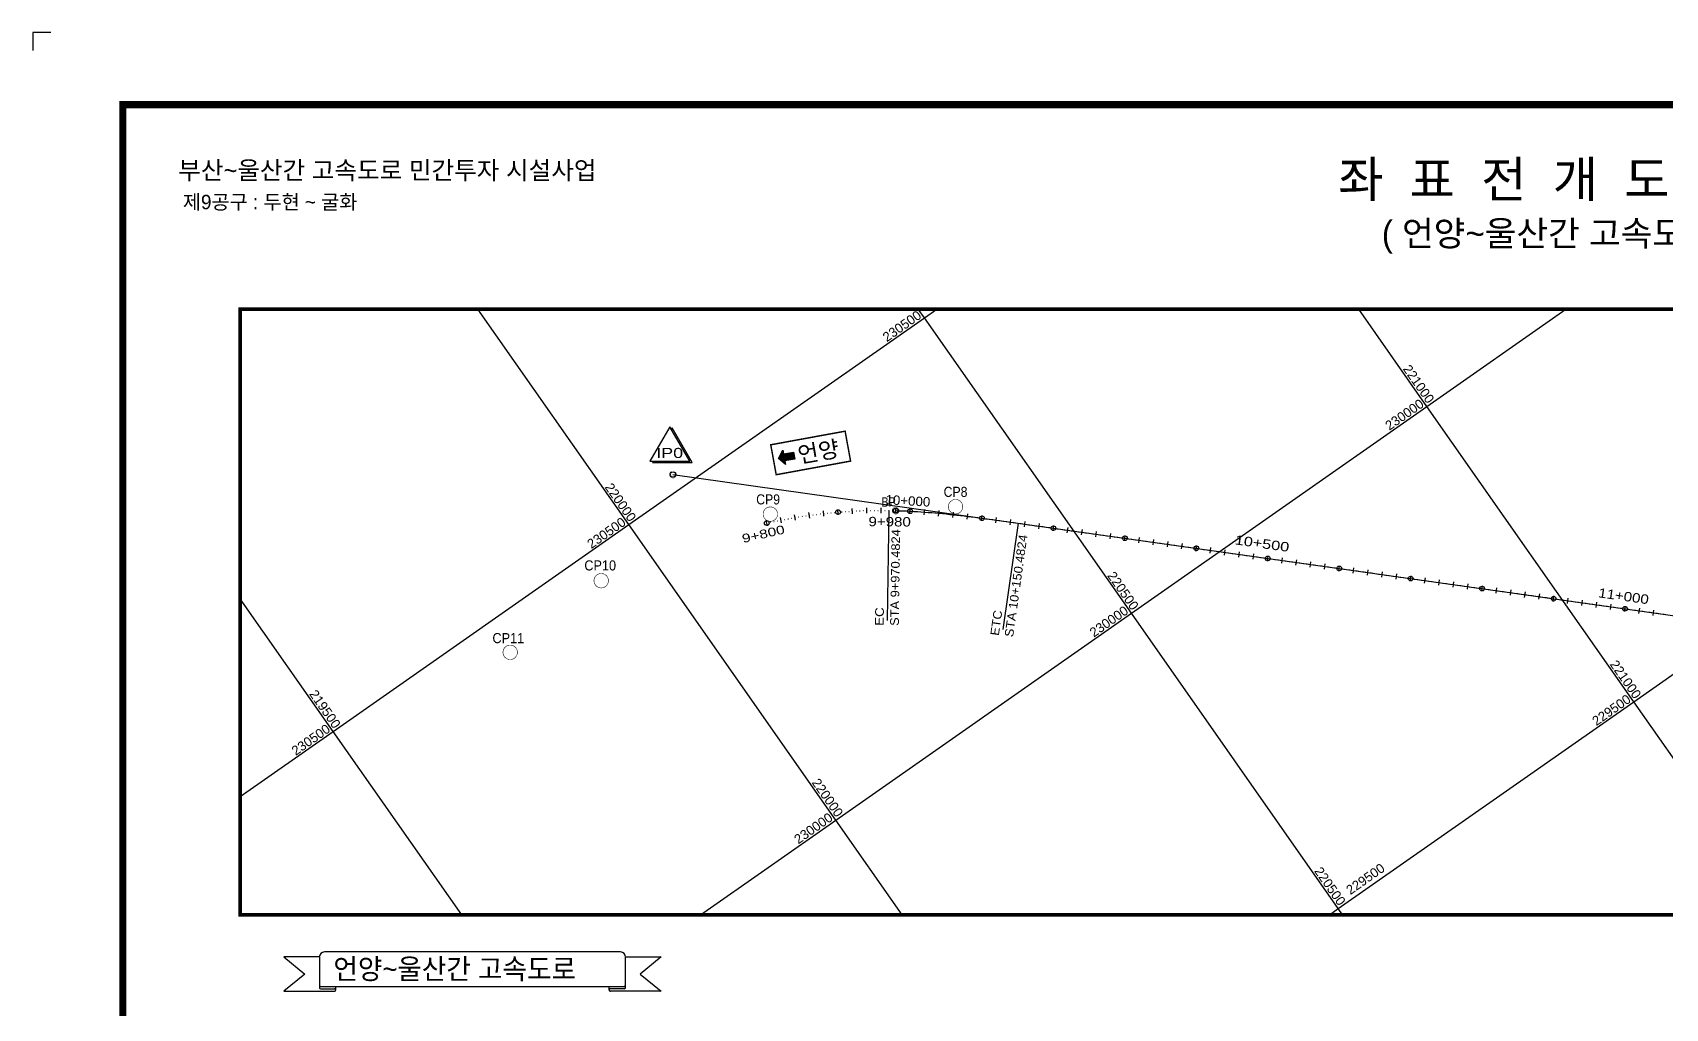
# Model space of a CAD drawing. Extents: x 225142 to 225983, y 224653 to 225247.
# Drawn here: x 225142.5 to 225595, y 224976 to 225246.6 of the extents above; entities that cross this region are included whole.
import ezdxf
from ezdxf.enums import TextEntityAlignment as Align

# ---------------------------------------------------------------- set-up
doc = ezdxf.new("R2010")
doc.units = 0
doc.header["$LTSCALE"] = 10
doc.header["$MEASUREMENT"] = 0
doc.linetypes.add('DOT2', pattern=[0.125, 0, -0.125])
doc.layers.get('0').update_dxf_attribs({"linetype": 'CONTINUOUS'})
for name, color, linetype in [('CA-ALGN-CNTL', 2, 'CONTINUOUS'), ('CA-ALGN-IPLN', 1, 'CONTINUOUS'), ('CA-ALGN-IPSM', 2, 'CONTINUOUS'), ('CA-ALGN-STSM', 2, 'CONTINUOUS'), ('CA-ALGN-SUBL', 1, 'CONTINUOUS'), ('CA-ALGN-SUBT', 2, 'CONTINUOUS'), ('CA-ALGN-TEXT', 3, 'CONTINUOUS'), ('CA-TEXT', 3, 'CONTINUOUS'), ('CA-XXXX', 2, 'CONTINUOUS'), ('CV-GRID-BORD', 4, 'CONTINUOUS'), ('CV-GRID-LINE', 1, 'CONTINUOUS'), ('CV-GRID-TEXT', 4, 'CONTINUOUS'), ('CV-SURV-SYMB', 3, 'CONTINUOUS'), ('CV-SURV-TEXT', 3, 'CONTINUOUS'), ('CX-BORD', 3, 'CONTINUOUS'), ('CX-BORD-LIN1', 4, 'CONTINUOUS'), ('CX-BORD-LIN2', 3, 'CONTINUOUS'), ('CX-BORD-TEX2', 7, 'CONTINUOUS'), ('CX-BORD-TEX3', 6, 'CONTINUOUS'), ('CX-MISC', 2, 'CONTINUOUS'), ('CZ-LIN2', 3, 'CONTINUOUS'), ('CZ-SYMB', 2, 'CONTINUOUS'), ('CZ-TEX1', 6, 'CONTINUOUS')]:
    doc.layers.add(name, color=color, linetype=linetype)
doc.styles.add('GTXT', font='Dotum.ttf')
doc.styles.get("Standard").update_dxf_attribs({"font": 'Dotum.ttf'})
doc.styles.add('TB_TEXT', font='Dotum.ttf')
doc.styles.add('TB_WBTXT', font='Dotum.ttf')
doc.styles.add('TB_WMTXT', font='Dotum.ttf')

# ---------------------------------------------------------------- blocks, each defined once
blk = doc.blocks.new('CXBLKA1-KHCA1')
at = {"layer": 'CX-BORD-LIN1', "const_width": 2}
blk.add_lwpolyline([(796, 0), (0, 0), (0, 554), (796, 554)], close=True, dxfattribs=at)
at = {"layer": 'CX-MISC'}
blk.add_lwpolyline([(-20, 574), (-25, 574), (-25, 569)], dxfattribs=at)
at = {"layer": 'CX-BORD-LIN1', "style": 'TB_TEXT'}
for tag, height, p in [('TR_RNUM4', 3, (285.11, 26.64)), ('TR_RDAT4', 3.5, (317.5, 27)), ('TR_DGN4', 3.5, (459.12, 27)), ('TR_CHK4', 3.5, (499.12, 27)), ('TR_APP4', 3.5, (539.12, 27)), ('TR_RDAT3', 3.5, (317.5, 21)), ('TR_DGN3', 3.5, (459.12, 21)), ('TR_CHK3', 3.5, (499.12, 21)), ('TR_APP3', 3.5, (539.12, 21)), ('TR_RNUM3', 3, (285.11, 20.64)), ('TR_RNUM2', 3, (285.11, 14.64)), ('TR_RDAT2', 3.5, (317.5, 15)), ('TR_DGN2', 3.5, (459.12, 15)), ('TR_CHK2', 3.5, (499.12, 15)), ('TR_APP2', 3.5, (539.12, 15)), ('TR_RNUM1', 3, (285.11, 8.64)), ('TR_RDAT1', 3.5, (317.5, 9)), ('TR_DGN1', 3.5, (459.12, 9)), ('TR_CHK1', 3.5, (499.12, 9)), ('TR_APP1', 3.5, (539.12, 9))]:
    blk.add_attdef(tag, text='', height=height, dxfattribs=at).set_placement(p, align=Align.MIDDLE_CENTER)
for tag, p in [('TR_RCON4', (342.3, 27)), ('TR_RCON3', (342.3, 21)), ('TR_RCON2', (342.3, 15)), ('TR_RCON1', (342.3, 9))]:
    blk.add_attdef(tag, text='', height=3.5, dxfattribs=at).set_placement(p, align=Align.MIDDLE_LEFT)
at = {"layer": 'CX-BORD-LIN2', "style": 'TB_TEXT'}
blk.add_attdef('TD_VERSION', text='', height=3, rotation=90, dxfattribs=at).set_placement((800.5, 48.01), align=Align.MIDDLE_CENTER)
at = {"layer": 'CX-BORD-TEX2', "style": 'TB_WMTXT'}
for tag, height, p in [('TB_CNAME', 5, (15.34, 531.83)), ('TB_CSCOP', 4, (16.63, 523.83))]:
    blk.add_attdef(tag, text='', height=height, dxfattribs=at).set_placement(p, align=Align.BOTTOM_LEFT)
at = {"layer": 'CX-BORD-TEX2', "style": 'TB_WBTXT'}
for tag, height, p in [('TB_MTITIL', 10, (398, 533.33)), ('TB_STITL', 7, (398, 518.33))]:
    blk.add_attdef(tag, text='', height=height, dxfattribs=at).set_placement(p, align=Align.MIDDLE_CENTER)
at = {"layer": 'CX-BORD-TEX3', "style": 'TB_TEXT'}
for tag, height, p in [('TD_DCOMP', 4.5, (217.5, 25)), ('TD_CSECT', 4.5, (611, 25)), ('TD_DNAME_TOP', 4.5, (755, 25)), ('TD_DNAME_MAIN', 4.5, (755, 19.01)), ('TD_CCOMP', 4.5, (217.5, 15)), ('TD_HSCAL', 4.5, (626.7, 15.24)), ('TD_VSCAL', 4.5, (655.78, 15.24)), ('TD_DNAME_BOT', 3, (755, 13.65)), ('TD_CNAME', 4.5, (65, 5.75)), ('TD_FIELD', 4.5, (182.5, 5.53)), ('TD_CSTEP', 4.5, (253.24, 5.53)), ('TD_DWGCODE', 4.5, (641, 5.39)), ('TD_DWGNO', 4.5, (755, 5.39))]:
    blk.add_attdef(tag, text='', height=height, dxfattribs=at).set_placement(p, align=Align.MIDDLE_CENTER)
at = {"layer": 'CX-BORD-TEX3', "style": 'TB_TEXT', "width": 0.9}
blk.add_attdef('TD_CDIST', text='', height=4.5, dxfattribs=at).set_placement((656, 25), align=Align.MIDDLE_CENTER)
blk = doc.blocks.new('CVSVCPM')
at = {"const_width": 0.15}
blk.add_lwpolyline([(0, 2, -1), (0, -2, -1), (0, 2)], format="xyb", dxfattribs=at)
at = {"style": 'GTXT', "flags": 1}
blk.add_attdef('NO', text='', height=2.5, dxfattribs=at).set_placement((0, 4.76), align=Align.MIDDLE)
blk = doc.blocks.new('CZDIRA1')
blk.add_hatch(color=256).paths.add_polyline_path([(0, 2), (0, -2), (9.33, -2), (9.33, -4), (14.67, 0), (9.33, 4), (9.33, 2)])
blk.add_lwpolyline([(9.33, 4), (14.67, 0), (9.33, -4), (9.33, -2), (0, -2), (0, 2), (9.33, 2)], close=True)
blk = doc.blocks.new('CASTAMS')
blk.add_line((0, -1.5), (0, 1.5))
at = {"style": 'GTXT', "flags": 1}
for tag, p in [('XSEC_DAT', (0, -6.85)), ('STA_DST', (0, -3.62))]:
    blk.add_attdef(tag, text='', height=2.5, dxfattribs=at).set_placement(p, align=Align.MIDDLE)
blk = doc.blocks.new('CASTAMM')
blk.add_line((0, -1.5), (0, 1.5))
blk.add_circle((0, 0), 1.3)
at = {"style": 'GTXT', "flags": 1}
for tag, p in [('XSEC_DAT', (0, -6.85)), ('STA_DST', (0, -3.62))]:
    blk.add_attdef(tag, text='', height=2.5, dxfattribs=at).set_placement(p, align=Align.MIDDLE)
blk = doc.blocks.new('CAIPMRK')
at = {"const_width": 0.1}
blk.add_lwpolyline([(-2, 0, -1), (2, 0, -1)], format="xyb", close=True, dxfattribs=at)
blk.add_circle((0, 0), 1.5)

msp = doc.modelspace()

# ---------------------------------------------------------------- hatches: boundary and pattern name
at = {"layer": 'CA-ALGN-TEXT'}
msp.add_hatch(color=256, dxfattribs=at).paths.add_polyline_path([(225324.62, 225127.72), (225314.43, 225127.72), (225314.23, 225127.37), (225325.28, 225127.37), (225319.75, 225136.94), (225319.53, 225136.55)])

# ---------------------------------------------------------------- linework, layer by layer
at = {"layer": 'CA-ALGN-CNTL', "linetype": 'DOT2'}
msp.add_lwpolyline([(225345.94, 225110.57), (225346.91, 225110.78), (225347.89, 225110.99), (225348.87, 225111.2), (225349.85, 225111.39), (225350.83, 225111.58), (225351.82, 225111.76), (225352.8, 225111.94), (225353.79, 225112.11), (225354.77, 225112.27), (225355.76, 225112.43), (225356.75, 225112.57), (225357.74, 225112.72), (225358.73, 225112.85), (225359.72, 225112.98), (225360.72, 225113.1), (225361.71, 225113.21), (225362.7, 225113.32), (225363.7, 225113.42), (225364.69, 225113.51), (225365.69, 225113.6), (225366.69, 225113.68), (225367.68, 225113.75), (225368.68, 225113.81), (225369.68, 225113.87), (225370.68, 225113.92), (225371.68, 225113.97), (225372.68, 225114.01), (225373.68, 225114.04), (225374.68, 225114.06), (225375.68, 225114.08), (225376.68, 225114.09), (225377.68, 225114.09), (225378.68, 225114.09), (225379.68, 225114.08), (225379.77, 225114.07), (225380.68, 225114.06), (225381.68, 225114.03)], dxfattribs=at)
at = {"layer": 'CA-ALGN-CNTL'}
msp.add_lwpolyline([(225381.68, 225114.03), (225382.68, 225114), (225383.67, 225113.96), (225384.67, 225113.92), (225385.67, 225113.87), (225386.67, 225113.82), (225387.67, 225113.75), (225388.67, 225113.69), (225389.66, 225113.62), (225390.66, 225113.54), (225391.66, 225113.46), (225392.65, 225113.37), (225393.65, 225113.28), (225394.65, 225113.19), (225395.64, 225113.09), (225396.64, 225112.98), (225397.63, 225112.88), (225398.62, 225112.77), (225399.62, 225112.65), (225400.61, 225112.54), (225401.6, 225112.42), (225402.6, 225112.3), (225403.59, 225112.17), (225404.58, 225112.05), (225405.57, 225111.92), (225406.56, 225111.79), (225407.55, 225111.65), (225408.55, 225111.52), (225409.54, 225111.38), (225410.53, 225111.25), (225411.52, 225111.11), (225412.51, 225110.97), (225413.5, 225110.83), (225414.49, 225110.69), (225415.48, 225110.55), (225415.57, 225110.54), (225416.47, 225110.41), (225417.46, 225110.27), (225418.45, 225110.13), (225419.44, 225109.99), (225420.43, 225109.85), (225421.42, 225109.71), (225422.41, 225109.58), (225423.4, 225109.44), (225424.39, 225109.3), (225425.38, 225109.16), (225426.37, 225109.02), (225427.36, 225108.88), (225428.35, 225108.74), (225429.34, 225108.6), (225430.33, 225108.46), (225431.32, 225108.32), (225432.31, 225108.18), (225433.3, 225108.04), (225434.29, 225107.9), (225435.28, 225107.76), (225436.27, 225107.62), (225437.26, 225107.48), (225438.25, 225107.34), (225439.24, 225107.2), (225440.23, 225107.06), (225441.22, 225106.92), (225442.21, 225106.78), (225443.2, 225106.64), (225444.19, 225106.5), (225445.18, 225106.36), (225446.17, 225106.22), (225447.16, 225106.08), (225448.15, 225105.94), (225449.15, 225105.81), (225450.14, 225105.67), (225451.13, 225105.53), (225452.12, 225105.39), (225453.11, 225105.25), (225454.1, 225105.11), (225455.09, 225104.97), (225456.08, 225104.83), (225457.07, 225104.69), (225458.06, 225104.55), (225459.05, 225104.41), (225460.04, 225104.27), (225461.03, 225104.13), (225462.02, 225103.99), (225463.01, 225103.85), (225464, 225103.71), (225464.99, 225103.57), (225465.98, 225103.43), (225466.97, 225103.29), (225467.96, 225103.15), (225468.95, 225103.01), (225469.94, 225102.87), (225470.93, 225102.73), (225471.92, 225102.59), (225472.91, 225102.45), (225473.9, 225102.31), (225474.89, 225102.17), (225475.88, 225102.03), (225476.87, 225101.9), (225477.86, 225101.76), (225478.85, 225101.62), (225479.84, 225101.48), (225480.83, 225101.34), (225481.82, 225101.2), (225482.81, 225101.06), (225483.8, 225100.92), (225484.79, 225100.78), (225485.78, 225100.64), (225486.77, 225100.5), (225487.76, 225100.36), (225488.75, 225100.22), (225489.74, 225100.08), (225490.73, 225099.94), (225491.72, 225099.8), (225492.71, 225099.66), (225493.7, 225099.52), (225494.69, 225099.38), (225495.68, 225099.24), (225496.67, 225099.1), (225497.67, 225098.96), (225498.66, 225098.82), (225499.65, 225098.68), (225500.64, 225098.54), (225501.63, 225098.4), (225502.62, 225098.26), (225503.61, 225098.13), (225504.6, 225097.99), (225505.59, 225097.85), (225506.58, 225097.71), (225507.57, 225097.57), (225508.56, 225097.43), (225509.55, 225097.29), (225510.54, 225097.15), (225511.53, 225097.01), (225512.52, 225096.87), (225513.51, 225096.73), (225514.5, 225096.59), (225515.49, 225096.45), (225516.48, 225096.31), (225517.47, 225096.17), (225518.46, 225096.03), (225519.45, 225095.89), (225520.44, 225095.75), (225521.43, 225095.61), (225522.42, 225095.47), (225523.41, 225095.33), (225524.4, 225095.19), (225525.39, 225095.05), (225526.38, 225094.91), (225527.37, 225094.77), (225528.36, 225094.63), (225529.35, 225094.49), (225530.34, 225094.35), (225531.33, 225094.22), (225532.32, 225094.08), (225533.31, 225093.94), (225534.3, 225093.8), (225535.29, 225093.66), (225536.28, 225093.52), (225537.27, 225093.38), (225538.26, 225093.24), (225539.25, 225093.1), (225540.24, 225092.96), (225541.23, 225092.82), (225542.22, 225092.68), (225543.21, 225092.54), (225544.2, 225092.4), (225545.19, 225092.26), (225546.18, 225092.12), (225547.18, 225091.98), (225548.17, 225091.84), (225549.16, 225091.7), (225550.15, 225091.56), (225551.14, 225091.42), (225552.13, 225091.28), (225553.12, 225091.14), (225554.11, 225091), (225555.1, 225090.86), (225556.09, 225090.72), (225557.08, 225090.58), (225558.07, 225090.45), (225559.06, 225090.31), (225560.05, 225090.17), (225561.04, 225090.03), (225562.03, 225089.89), (225563.02, 225089.75), (225564.01, 225089.61), (225565, 225089.47), (225565.99, 225089.33), (225566.98, 225089.19), (225567.97, 225089.05), (225568.96, 225088.91), (225569.95, 225088.77), (225570.94, 225088.63), (225571.93, 225088.49), (225572.92, 225088.35), (225573.91, 225088.21), (225574.9, 225088.07), (225575.89, 225087.93), (225576.88, 225087.79), (225577.87, 225087.65), (225578.86, 225087.51), (225579.85, 225087.37), (225580.84, 225087.23), (225581.83, 225087.09), (225582.82, 225086.95), (225583.81, 225086.81), (225584.8, 225086.67), (225585.79, 225086.54), (225586.78, 225086.4), (225587.77, 225086.26), (225588.76, 225086.12), (225589.75, 225085.98), (225590.74, 225085.84), (225591.73, 225085.7), (225592.72, 225085.56), (225593.71, 225085.42), (225594.7, 225085.28), (225595.7, 225085.14)], dxfattribs=at)
at = {"layer": 'CA-ALGN-IPLN'}
msp.add_line((225319.93, 225124.03), (225704.86, 225069.75), dxfattribs=at)
at = {"layer": 'CA-ALGN-SUBL', "linetype": 'Continuous'}
for p, q in [((225379.77, 225114.07), (225379.31, 225083.59)), ((225415.57, 225110.54), (225411.41, 225081.05))]:
    msp.add_line(p, q, dxfattribs=at)
at = {"layer": 'CA-ALGN-TEXT'}
msp.add_lwpolyline([(225319.1, 225137.29), (225313.57, 225127.72), (225324.62, 225127.72)], close=True, dxfattribs=at)
msp.add_lwpolyline([(225314.43, 225127.72), (225314.23, 225127.37), (225325.28, 225127.37), (225319.75, 225136.94), (225319.53, 225136.55)], dxfattribs=at)
at = {"layer": 'CA-XXXX', "const_width": 0.404}
msp.add_lwpolyline([(225347.04, 225132.28), (225367.65, 225136.05), (225369.17, 225127.76), (225348.56, 225123.98)], close=True, dxfattribs=at)
at = {"layer": 'CV-GRID-BORD', "const_width": 1}
msp.add_lwpolyline([(225200.02, 225001.95), (225930.93, 225001.95), (225930.93, 225169.91), (225200.02, 225169.91)], close=True, dxfattribs=at)
at = {"layer": 'CV-GRID-LINE', "linetype": 'Continuous'}
for p, q in [((225307.7, 225110.14), (225265.85, 225169.91)), ((225307.7, 225110.14), (225389.62, 225167.49)), ((225389.62, 225167.49), (225387.93, 225169.91)), ((225389.62, 225167.49), (225393.07, 225169.91)), ((225446.98, 225085.58), (225389.62, 225167.49)), ((225528.89, 225142.94), (225510, 225169.91)), ((225528.89, 225142.94), (225567.41, 225169.91)), ((225446.98, 225085.58), (225528.89, 225142.94)), ((225586.25, 225061.02), (225528.89, 225142.94)), ((225586.25, 225061.02), (225668.16, 225118.38)), ((225225.79, 225052.78), (225307.7, 225110.14)), ((225365.06, 225028.22), (225307.7, 225110.14)), ((225225.79, 225052.78), (225200.02, 225089.57)), ((225365.06, 225028.22), (225446.98, 225085.58)), ((225504.33, 225003.66), (225446.98, 225085.58)), ((225504.33, 225003.66), (225586.25, 225061.02)), ((225627.61, 225001.95), (225586.25, 225061.02)), ((225200.02, 225034.74), (225225.79, 225052.78)), ((225261.38, 225001.95), (225225.79, 225052.78)), ((225327.54, 225001.95), (225365.06, 225028.22)), ((225383.46, 225001.95), (225365.06, 225028.22)), ((225501.89, 225001.95), (225504.33, 225003.66)), ((225505.53, 225001.95), (225504.33, 225003.66))]:
    msp.add_line(p, q, dxfattribs=at)
at = {"layer": 'CZ-LIN2'}
for p, q in [((225305.39, 224991.65), (225223.36, 224991.65)), ((225212.05, 224990.31), (225217.88, 224985.53)), ((225221.94, 224990.22), (225221.94, 224981.76)), ((225306.81, 224981.76), (225306.81, 224990.22)), ((225316.7, 224990.31), (225310.87, 224985.53)), ((225217.88, 224985.53), (225212.05, 224980.75)), ((225222.23, 224982.09), (225306.51, 224982.09)), ((225226.5, 224981.1), (225226.5, 224982.09)), ((225302.24, 224981.1), (225302.24, 224982.09)), ((225310.87, 224985.53), (225316.7, 224980.75)), ((225222.23, 224981.44), (225226.19, 224981.44)), ((225306.51, 224981.44), (225302.56, 224981.44))]:
    msp.add_line(p, q, dxfattribs=at)
for points in [[(225221.94, 224990.31), (225212.05, 224990.31)], [(225306.81, 224990.31), (225316.7, 224990.31)], [(225212.05, 224980.75), (225226.19, 224980.75)], [(225316.7, 224980.75), (225302.56, 224980.75)]]:
    msp.add_lwpolyline(points, dxfattribs=at)
for centre, radius, start, end in [((225223.36, 224990.22), 1.43, 90, 180), ((225305.39, 224990.22), 1.43, 0, 90), ((225222.26, 224981.76), 0.326, 84.8036, 275.1964), ((225306.48, 224981.76), 0.326, 264.8036, 95.1964), ((225226.16, 224981.1), 0.344, 264.6456, 95.3544), ((225302.59, 224981.1), 0.344, 84.6456, 275.3544)]:
    msp.add_arc(centre, radius, start, end, dxfattribs=at)

# ---------------------------------------------------------------- block references
at = {"layer": 'CA-ALGN-IPSM', "xscale": 0.5, "yscale": 0.5}
for p in [(225319.93, 225124.03), (225381.68, 225114.03)]:
    msp.add_blockref('CAIPMRK', p, dxfattribs=at)
at = {"layer": 'CA-ALGN-STSM', "xscale": 0.5, "yscale": 0.5, "zscale": 0.5}
for name, p, rotation in [('CASTAMS', (225357.74, 225112.72), 7.927003586706264), ('CASTAMS', (225361.71, 225113.21), 6.335411243982163), ('CASTAMM', (225365.69, 225113.6), 4.743944935766171), ('CASTAMS', (225369.68, 225113.87), 3.152366104540389), ('CASTAMS', (225373.68, 225114.04), 1.560829453753669), ('CASTAMS', (225377.68, 225114.09), 359.9693299685896), ('CASTAMM', (225381.68, 225114.03), 358.3977739091482), ('CASTAMM', (225385.67, 225113.87), 356.9788045489687), ('CASTAMS', (225389.66, 225113.62), 355.7366798186085), ('CASTAMS', (225393.65, 225113.28), 354.6713344156108), ('CASTAMS', (225397.63, 225112.88), 353.7829340299742), ('CASTAMS', (225401.6, 225112.42), 353.0713069674638), ('CASTAMM', (225345.94, 225110.57), 12.70173889514778), ('CASTAMS', (225349.85, 225111.39), 11.11011758852736), ('CASTAMS', (225353.79, 225112.11), 9.518590400513924), ('CASTAMM', (225405.57, 225111.92), 352.5365501731061), ('CASTAMS', (225409.54, 225111.38), 352.1785062632324), ('CASTAMS', (225413.5, 225110.83), 351.9974217213217), ('CASTAMS', (225417.46, 225110.27), 351.9731695158246), ('CASTAMS', (225421.42, 225109.71), 351.9731695146426), ('CASTAMM', (225425.38, 225109.16), 351.9730997056211), ('CASTAMS', (225429.34, 225108.6), 351.9731648646074), ('CASTAMS', (225433.3, 225108.04), 351.9731648632314), ('CASTAMS', (225437.26, 225107.48), 351.9731648659834), ('CASTAMS', (225441.22, 225106.92), 351.973234674994), ('CASTAMM', (225445.18, 225106.36), 351.9732346720479), ('CASTAMS', (225449.15, 225105.81), 351.9731695146426), ('CASTAMS', (225453.11, 225105.25), 351.9730997069971), ('CASTAMS', (225457.07, 225104.69), 351.9730997056211), ('CASTAMS', (225461.03, 225104.13), 351.9730997042451), ('CASTAMM', (225464.99, 225103.57), 351.9730997058152), ('CASTAMS', (225468.95, 225103.01), 351.9731695148366), ('CASTAMS', (225472.91, 225102.45), 351.9732346736179), ('CASTAMS', (225476.87, 225101.9), 351.9732346736179), ('CASTAMS', (225480.83, 225101.34), 351.9731648646074), ('CASTAMM', (225484.79, 225100.78), 351.9731648638067), ('CASTAMS', (225488.75, 225100.22), 351.9731648646074), ('CASTAMS', (225492.71, 225099.66), 351.9731695146426), ('CASTAMS', (225496.67, 225099.1), 351.9731695144484), ('CASTAMS', (225500.64, 225098.54), 351.9731695146426), ('CASTAMM', (225504.6, 225097.99), 351.9730997085671), ('CASTAMS', (225508.56, 225097.43), 351.9730997069971), ('CASTAMS', (225512.52, 225096.87), 351.9730997056211), ('CASTAMS', (225516.48, 225096.31), 351.9730997068031), ('CASTAMS', (225520.44, 225095.75), 351.9732346736179), ('CASTAMM', (225524.4, 225095.19), 351.9732346734239), ('CASTAMS', (225528.36, 225094.63), 351.9732346736179), ('CASTAMS', (225532.32, 225094.08), 351.9731648659834), ('CASTAMS', (225536.28, 225093.52), 351.9731648648015), ('CASTAMS', (225540.24, 225092.96), 351.9730997085671), ('CASTAMM', (225544.2, 225092.4), 351.9730997056211), ('CASTAMS', (225548.17, 225091.84), 351.9731695160186), ('CASTAMS', (225552.13, 225091.28), 351.9731695144484), ('CASTAMS', (225556.09, 225090.72), 351.9731695144484), ('CASTAMS', (225560.05, 225090.17), 351.9730997081791), ('CASTAMM', (225564.01, 225089.61), 351.9731648659834), ('CASTAMS', (225567.97, 225089.05), 351.9731648634253), ('CASTAMS', (225571.93, 225088.49), 351.9732346736179), ('CASTAMS', (225575.89, 225087.93), 351.973234674994), ('CASTAMS', (225579.85, 225087.37), 351.973234674994), ('CASTAMM', (225583.81, 225086.81), 351.9730997060136), ('CASTAMS', (225587.77, 225086.26), 351.9730997068031), ('CASTAMS', (225591.73, 225085.7), 351.9730997068031)]:
    msp.add_blockref(name, p, dxfattribs=dict(at, rotation=rotation))
at = {"layer": 'CV-SURV-SYMB'}
for p, rotation in [((225346.93, 225113.06), 180.0000040425014), ((225346.93, 225113.06), 90.00000404208463), ((225398.26, 225115.12), 180.0000040425014), ((225398.26, 225115.12), 90.00000404250149), ((225300.05, 225094.59), 180.0000040425014), ((225300.05, 225094.59), 90.00000404250149), ((225274.83, 225074.73), 180.0000040425014), ((225274.83, 225074.73), 90.00000404250149)]:
    msp.add_blockref('CVSVCPM', p, dxfattribs=dict(at, rotation=rotation))
at = {"layer": 'CX-BORD'}
ref = msp.add_blockref('CXBLKA1-KHCA1', (225167.48, 224672.57), dxfattribs=at)
ref.add_attrib('TB_MTITIL', '좌  표  전  개  도  ( 2 )', dxfattribs={"layer": 'CX-BORD-TEX2', "height": 10, "style": 'TB_WBTXT'}).set_placement((225565.48, 225205.9), align=Align.MIDDLE_CENTER)
ref.add_attrib('TB_STITL', '( 언양~울산간 고속도로 )', dxfattribs={"layer": 'CX-BORD-TEX2', "height": 7, "style": 'TB_WBTXT'}).set_placement((225565.48, 225190.9), align=Align.MIDDLE_CENTER)
ref.add_attrib('TB_CNAME', '부산~울산간 고속도로 민간투자 시설사업', dxfattribs={"layer": 'CX-BORD-TEX2', "height": 5, "style": 'TB_WMTXT'}).set_placement((225182.82, 225204.4), align=Align.BOTTOM_LEFT)
ref.add_attrib('TB_CSCOP', '제9공구 : 두현 ~ 굴화', dxfattribs={"layer": 'CX-BORD-TEX2', "height": 4, "style": 'TB_WMTXT'}).set_placement((225184.11, 225196.4), align=Align.BOTTOM_LEFT)
at = {"layer": 'CZ-SYMB', "xscale": 0.3, "yscale": 0.5, "rotation": 190.3740607709448}
msp.add_blockref('CZDIRA1', (225353.54, 225129.29), dxfattribs=at)

# ---------------------------------------------------------------- texts
at = {"layer": 'CA-ALGN-SUBT'}
for s, rotation, width, p, p2 in [('  STA 9+970.4824', 89.1351, 1.014686, (225382.5, 225080.07), (225382.93, 225108.86)), ('  STA 10+150.4824', 81.9732, 1.008993, (225413.93, 225076.9), (225418.2, 225107.2)), ('  EC', 89.1351, 1.070184, (225378.3, 225080), (225378.41, 225087.2)), ('  ETC', 81.9732, 1.037833, (225409.97, 225077.29), (225411.23, 225086.2))]:
    msp.add_text(s, height=2.4, rotation=rotation, dxfattribs=dict(at, width=width)).set_placement(p, p2, align=Align.FIT)
at = {"layer": 'CA-ALGN-TEXT'}
for s, height, rotation, width, p, p2 in [(' IP0', 2.8, 0, 1.244646, (225313.95, 225128.61), (225322.75, 225128.61)), ('BP', 2.6, 0.1385, 0.837405, (225377.7, 225115.11), (225381.7, 225115.12)), ('     10+000', 2.6, 356.9788, 0.940229, (225373.66, 225116.05), (225391.19, 225115.13)), ('     9+800', 2.4, 13.0456, 1.177567, (225333.58, 225103.67), (225351.12, 225107.74)), ('     9+980', 2.6, 359.5754, 1.05981, (225368.31, 225109.74), (225385.86, 225109.61)), ('     10+500', 2.6, 351.9732, 1.149168, (225469.31, 225105.57), (225490.55, 225102.57)), ('   11+000', 2.6, 351.9732, 1.079824, (225572.82, 225090.5), (225590.2, 225088.05))]:
    msp.add_text(s, height=height, rotation=rotation, dxfattribs=dict(at, width=width)).set_placement(p, p2, align=Align.FIT)
at = {"layer": 'CA-TEXT'}
msp.add_text('언양', height=4.589, rotation=9.8325, dxfattribs=at).set_placement((225354.96, 225127.15))
at = {"layer": 'CV-GRID-TEXT', "width": 0.94962}
for s, rotation, p, p2 in [('230500', 35, (225379.23, 225160.71), (225389.06, 225167.59)), ('221000', 305, (225522.11, 225153.32), (225528.99, 225143.49)), ('230000', 35, (225518.5, 225136.15), (225528.33, 225143.04)), ('220000', 305, (225300.92, 225120.52), (225307.8, 225110.69)), ('230500', 35, (225297.32, 225103.35), (225307.15, 225110.23)), ('220500', 305, (225440.19, 225095.97), (225447.07, 225086.14)), ('230000', 35, (225436.59, 225078.79), (225446.42, 225085.68)), ('221000', 305, (225579.46, 225071.41), (225586.35, 225061.58)), ('219500', 305, (225219, 225063.17), (225225.89, 225053.34)), ('229500', 35, (225575.86, 225054.24), (225585.69, 225061.12)), ('230500', 35, (225215.4, 225045.99), (225225.23, 225052.88)), ('220000', 305, (225358.28, 225038.61), (225365.16, 225028.78)), ('230000', 35, (225354.67, 225021.44), (225364.5, 225028.32)), ('220500', 305, (225497.55, 225014.05), (225504.43, 225004.22)), ('229500', 35, (225507.68, 225007.39), (225517.51, 225014.28))]:
    msp.add_text(s, height=2.6, rotation=rotation, dxfattribs=at).set_placement(p, p2, align=Align.FIT)
at = {"layer": 'CV-SURV-TEXT'}
for s, width, p, p2 in [('CP9', 0.871658, (225343.01, 225115.74), (225349.61, 225115.74)), ('CP8', 0.871658, (225394.96, 225117.83), (225401.56, 225117.83)), ('CP10', 0.894319, (225295.37, 225097.43), (225304.17, 225097.43)), ('CP11', 0.894319, (225269.91, 225077.27), (225278.71, 225077.27))]:
    msp.add_text(s, height=2.8, rotation=0, dxfattribs=dict(at, width=width)).set_placement(p, p2, align=Align.FIT)
at = {"layer": 'CZ-TEX1', "width": 0.95}
msp.add_text('언양~울산간 고속도로', height=5.7, rotation=0, dxfattribs=at).set_placement((225225.82, 224984.09))

doc.saveas('drawing.dxf')
